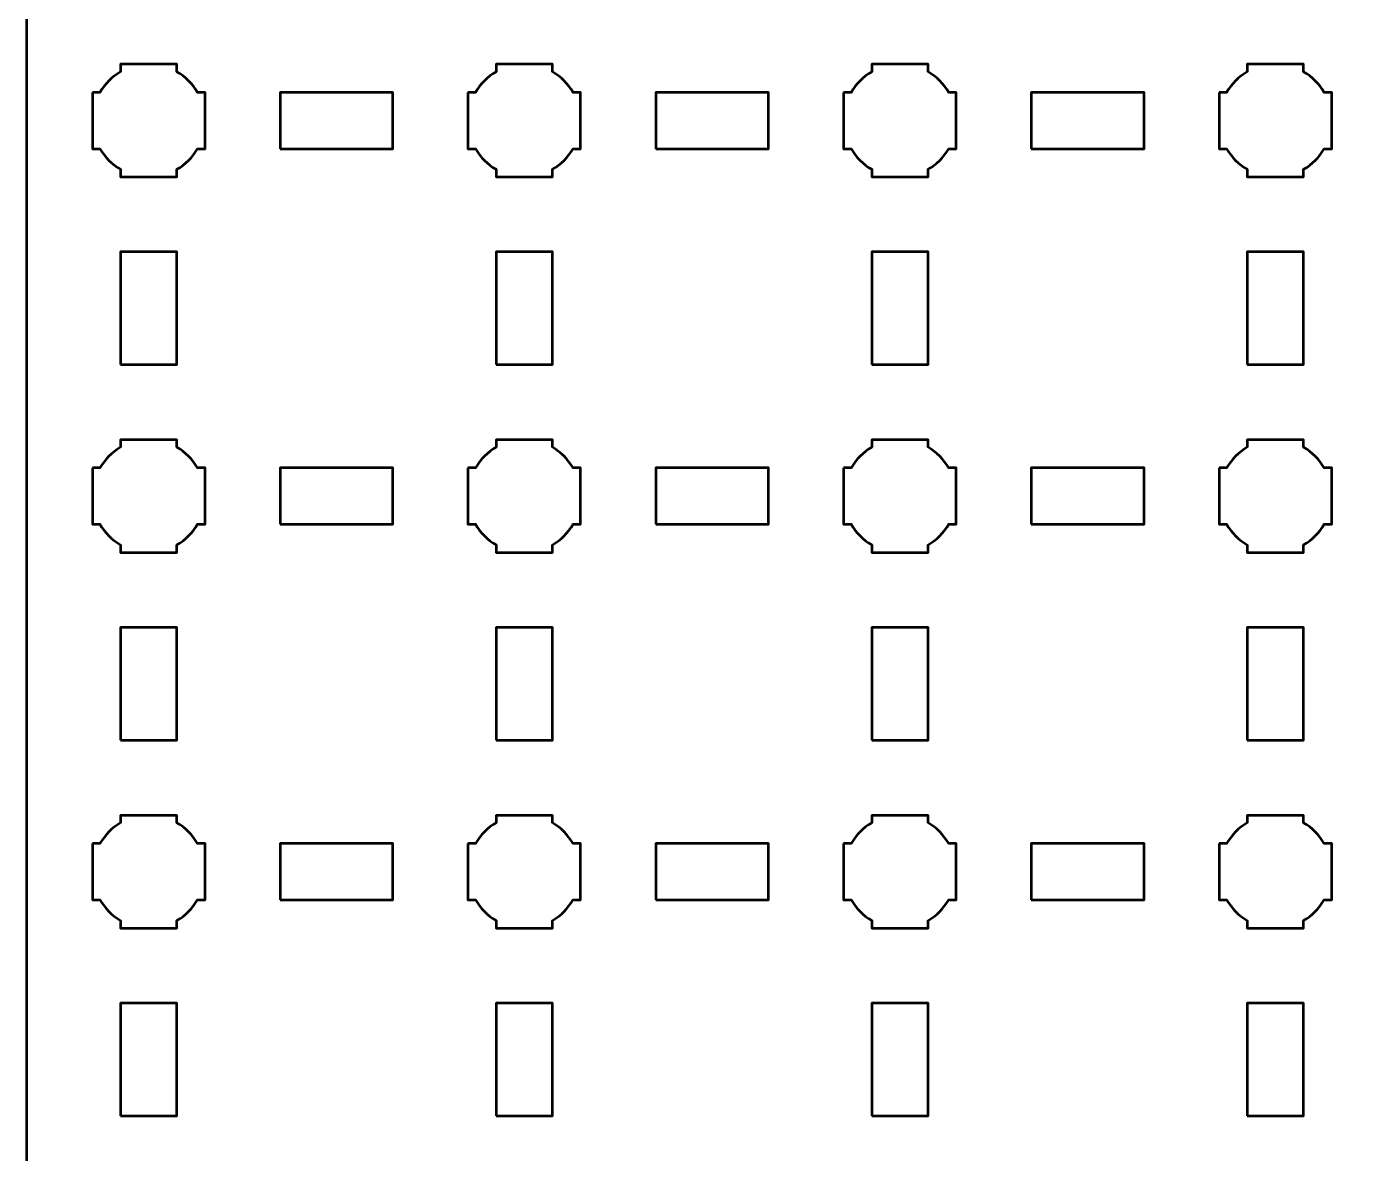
# Model space of a CAD drawing. Header units: centimetres. Extents: x -40.1 to 19.1, y -39.5 to 9.8.
# Drawn here: x -40.15 to -33.06, y -14.35 to -8.35 of the extents above; entities that cross this region are included whole.
import ezdxf

# ---------------------------------------------------------------- set-up
doc = ezdxf.new("R2010")
doc.units = ezdxf.units.CM
doc.header["$MEASUREMENT"] = 0
doc.layers.add('Layer 1', color=7, linetype='Continuous')

msp = doc.modelspace()

# ---------------------------------------------------------------- linework, layer by layer
at = {"layer": 'Layer 1', "lineweight": 53}
for points in [[(-38.8, -9), (-38.2, -9), (-38.2, -8.7), (-38.8, -8.7), (-38.8, -9)], [(-36.8, -9), (-36.2, -9), (-36.2, -8.7), (-36.8, -8.7), (-36.8, -9)], [(-34.8, -9), (-34.2, -9), (-34.2, -8.7), (-34.8, -8.7), (-34.8, -9)], [(-39.65, -10.15), (-39.35, -10.15), (-39.35, -9.55), (-39.65, -9.55), (-39.65, -10.15)], [(-37.65, -10.15), (-37.35, -10.15), (-37.35, -9.55), (-37.65, -9.55), (-37.65, -10.15)], [(-35.65, -10.15), (-35.35, -10.15), (-35.35, -9.55), (-35.65, -9.55), (-35.65, -10.15)], [(-33.65, -10.15), (-33.35, -10.15), (-33.35, -9.55), (-33.65, -9.55), (-33.65, -10.15)], [(-38.8, -11), (-38.2, -11), (-38.2, -10.7), (-38.8, -10.7), (-38.8, -11)], [(-36.8, -11), (-36.2, -11), (-36.2, -10.7), (-36.8, -10.7), (-36.8, -11)], [(-34.8, -11), (-34.2, -11), (-34.2, -10.7), (-34.8, -10.7), (-34.8, -11)], [(-39.65, -12.15), (-39.35, -12.15), (-39.35, -11.55), (-39.65, -11.55), (-39.65, -12.15)], [(-37.65, -12.15), (-37.35, -12.15), (-37.35, -11.55), (-37.65, -11.55), (-37.65, -12.15)], [(-35.65, -12.15), (-35.35, -12.15), (-35.35, -11.55), (-35.65, -11.55), (-35.65, -12.15)], [(-33.65, -12.15), (-33.35, -12.15), (-33.35, -11.55), (-33.65, -11.55), (-33.65, -12.15)], [(-38.8, -13), (-38.2, -13), (-38.2, -12.7), (-38.8, -12.7), (-38.8, -13)], [(-36.8, -13), (-36.2, -13), (-36.2, -12.7), (-36.8, -12.7), (-36.8, -13)], [(-34.8, -13), (-34.2, -13), (-34.2, -12.7), (-34.8, -12.7), (-34.8, -13)], [(-39.65, -14.15), (-39.35, -14.15), (-39.35, -13.55), (-39.65, -13.55), (-39.65, -14.15)], [(-37.65, -14.15), (-37.35, -14.15), (-37.35, -13.55), (-37.65, -13.55), (-37.65, -14.15)], [(-35.65, -14.15), (-35.35, -14.15), (-35.35, -13.55), (-35.65, -13.55), (-35.65, -14.15)], [(-33.65, -14.15), (-33.35, -14.15), (-33.35, -13.55), (-33.65, -13.55), (-33.65, -14.15)]]:
    msp.add_lwpolyline(points, close=True, dxfattribs=at)
for points, knots in [([(-40.15, -39), (-40.15, -39), (-40.15, 9.3), (-40.15, 9.3), (-40.15, 9.3), (-40.15, 9.57609), (-39.92609, 9.8), (-39.65, 9.8), (-39.65, 9.8), (-39.65, 9.8), (18.65, 9.8), (18.65, 9.8), (18.65, 9.8), (18.92609, 9.8), (19.15, 9.57609), (19.15, 9.3), (19.15, 9.3), (19.15, 9.3), (19.15, -39), (19.15, -39), (19.15, -39), (19.15, -39.27609), (18.92609, -39.5), (18.65, -39.5), (18.65, -39.5), (18.65, -39.5), (-39.65, -39.5), (-39.65, -39.5), (-39.65, -39.5), (-39.92609, -39.5), (-40.15, -39.27609), (-40.15, -39)], [0, 0, 0, 0, 0.125, 0.125, 0.125, 0.125, 0.25, 0.25, 0.25, 0.25, 0.375, 0.375, 0.375, 0.375, 0.5, 0.5, 0.5, 0.5, 0.625, 0.625, 0.625, 0.625, 0.75, 0.75, 0.75, 0.75, 0.875, 0.875, 0.875, 0.875, 1, 1, 1, 1]), ([(-39.8, -8.7), (-39.8, -8.7), (-39.75985, -8.7), (-39.75985, -8.7), (-39.75985, -8.7), (-39.7335, -8.65447), (-39.69553, -8.6165), (-39.65, -8.59015), (-39.65, -8.59015), (-39.65, -8.59015), (-39.65, -8.55), (-39.65, -8.55), (-39.65, -8.55), (-39.65, -8.55), (-39.5, -8.55), (-39.5, -8.55), (-39.5, -8.55), (-39.5, -8.55), (-39.35, -8.55), (-39.35, -8.55), (-39.35, -8.55), (-39.35, -8.55), (-39.35, -8.59015), (-39.35, -8.59015), (-39.35, -8.59015), (-39.30447, -8.6165), (-39.2665, -8.65447), (-39.24015, -8.7), (-39.24015, -8.7), (-39.24015, -8.7), (-39.2, -8.7), (-39.2, -8.7), (-39.2, -8.7), (-39.2, -8.7), (-39.2, -8.85), (-39.2, -8.85), (-39.2, -8.85), (-39.2, -8.85), (-39.2, -9), (-39.2, -9), (-39.2, -9), (-39.2, -9), (-39.24015, -9), (-39.24015, -9), (-39.24015, -9), (-39.2665, -9.04553), (-39.30447, -9.0835), (-39.35, -9.10985), (-39.35, -9.10985), (-39.35, -9.10985), (-39.35, -9.15), (-39.35, -9.15), (-39.35, -9.15), (-39.35, -9.15), (-39.5, -9.15), (-39.5, -9.15), (-39.5, -9.15), (-39.5, -9.15), (-39.65, -9.15), (-39.65, -9.15), (-39.65, -9.15), (-39.65, -9.15), (-39.65, -9.10985), (-39.65, -9.10985), (-39.65, -9.10985), (-39.69553, -9.0835), (-39.7335, -9.04553), (-39.75985, -9), (-39.75985, -9), (-39.75985, -9), (-39.8, -9), (-39.8, -9), (-39.8, -9), (-39.8, -9), (-39.8, -8.85), (-39.8, -8.85), (-39.8, -8.85), (-39.8, -8.85), (-39.8, -8.7), (-39.8, -8.7)], [0, 0, 0, 0, 0.05, 0.05, 0.05, 0.05, 0.1, 0.1, 0.1, 0.1, 0.15, 0.15, 0.15, 0.15, 0.2, 0.2, 0.2, 0.2, 0.25, 0.25, 0.25, 0.25, 0.3, 0.3, 0.3, 0.3, 0.35, 0.35, 0.35, 0.35, 0.4, 0.4, 0.4, 0.4, 0.45, 0.45, 0.45, 0.45, 0.5, 0.5, 0.5, 0.5, 0.55, 0.55, 0.55, 0.55, 0.6, 0.6, 0.6, 0.6, 0.65, 0.65, 0.65, 0.65, 0.7, 0.7, 0.7, 0.7, 0.75, 0.75, 0.75, 0.75, 0.8, 0.8, 0.8, 0.8, 0.85, 0.85, 0.85, 0.85, 0.9, 0.9, 0.9, 0.9, 0.95, 0.95, 0.95, 0.95, 1, 1, 1, 1]), ([(-37.8, -8.7), (-37.8, -8.7), (-37.75985, -8.7), (-37.75985, -8.7), (-37.75985, -8.7), (-37.7335, -8.65447), (-37.69553, -8.6165), (-37.65, -8.59015), (-37.65, -8.59015), (-37.65, -8.59015), (-37.65, -8.55), (-37.65, -8.55), (-37.65, -8.55), (-37.65, -8.55), (-37.5, -8.55), (-37.5, -8.55), (-37.5, -8.55), (-37.5, -8.55), (-37.35, -8.55), (-37.35, -8.55), (-37.35, -8.55), (-37.35, -8.55), (-37.35, -8.59015), (-37.35, -8.59015), (-37.35, -8.59015), (-37.30447, -8.6165), (-37.2665, -8.65447), (-37.24015, -8.7), (-37.24015, -8.7), (-37.24015, -8.7), (-37.2, -8.7), (-37.2, -8.7), (-37.2, -8.7), (-37.2, -8.7), (-37.2, -8.85), (-37.2, -8.85), (-37.2, -8.85), (-37.2, -8.85), (-37.2, -9), (-37.2, -9), (-37.2, -9), (-37.2, -9), (-37.24015, -9), (-37.24015, -9), (-37.24015, -9), (-37.2665, -9.04553), (-37.30447, -9.0835), (-37.35, -9.10985), (-37.35, -9.10985), (-37.35, -9.10985), (-37.35, -9.15), (-37.35, -9.15), (-37.35, -9.15), (-37.35, -9.15), (-37.5, -9.15), (-37.5, -9.15), (-37.5, -9.15), (-37.5, -9.15), (-37.65, -9.15), (-37.65, -9.15), (-37.65, -9.15), (-37.65, -9.15), (-37.65, -9.10985), (-37.65, -9.10985), (-37.65, -9.10985), (-37.69553, -9.0835), (-37.7335, -9.04553), (-37.75985, -9), (-37.75985, -9), (-37.75985, -9), (-37.8, -9), (-37.8, -9), (-37.8, -9), (-37.8, -9), (-37.8, -8.85), (-37.8, -8.85), (-37.8, -8.85), (-37.8, -8.85), (-37.8, -8.7), (-37.8, -8.7)], [0, 0, 0, 0, 0.05, 0.05, 0.05, 0.05, 0.1, 0.1, 0.1, 0.1, 0.15, 0.15, 0.15, 0.15, 0.2, 0.2, 0.2, 0.2, 0.25, 0.25, 0.25, 0.25, 0.3, 0.3, 0.3, 0.3, 0.35, 0.35, 0.35, 0.35, 0.4, 0.4, 0.4, 0.4, 0.45, 0.45, 0.45, 0.45, 0.5, 0.5, 0.5, 0.5, 0.55, 0.55, 0.55, 0.55, 0.6, 0.6, 0.6, 0.6, 0.65, 0.65, 0.65, 0.65, 0.7, 0.7, 0.7, 0.7, 0.75, 0.75, 0.75, 0.75, 0.8, 0.8, 0.8, 0.8, 0.85, 0.85, 0.85, 0.85, 0.9, 0.9, 0.9, 0.9, 0.95, 0.95, 0.95, 0.95, 1, 1, 1, 1]), ([(-35.8, -8.7), (-35.8, -8.7), (-35.75985, -8.7), (-35.75985, -8.7), (-35.75985, -8.7), (-35.7335, -8.65447), (-35.69553, -8.6165), (-35.65, -8.59015), (-35.65, -8.59015), (-35.65, -8.59015), (-35.65, -8.55), (-35.65, -8.55), (-35.65, -8.55), (-35.65, -8.55), (-35.5, -8.55), (-35.5, -8.55), (-35.5, -8.55), (-35.5, -8.55), (-35.35, -8.55), (-35.35, -8.55), (-35.35, -8.55), (-35.35, -8.55), (-35.35, -8.59015), (-35.35, -8.59015), (-35.35, -8.59015), (-35.30447, -8.6165), (-35.2665, -8.65447), (-35.24015, -8.7), (-35.24015, -8.7), (-35.24015, -8.7), (-35.2, -8.7), (-35.2, -8.7), (-35.2, -8.7), (-35.2, -8.7), (-35.2, -8.85), (-35.2, -8.85), (-35.2, -8.85), (-35.2, -8.85), (-35.2, -9), (-35.2, -9), (-35.2, -9), (-35.2, -9), (-35.24015, -9), (-35.24015, -9), (-35.24015, -9), (-35.2665, -9.04553), (-35.30447, -9.0835), (-35.35, -9.10985), (-35.35, -9.10985), (-35.35, -9.10985), (-35.35, -9.15), (-35.35, -9.15), (-35.35, -9.15), (-35.35, -9.15), (-35.5, -9.15), (-35.5, -9.15), (-35.5, -9.15), (-35.5, -9.15), (-35.65, -9.15), (-35.65, -9.15), (-35.65, -9.15), (-35.65, -9.15), (-35.65, -9.10985), (-35.65, -9.10985), (-35.65, -9.10985), (-35.69553, -9.0835), (-35.7335, -9.04553), (-35.75985, -9), (-35.75985, -9), (-35.75985, -9), (-35.8, -9), (-35.8, -9), (-35.8, -9), (-35.8, -9), (-35.8, -8.85), (-35.8, -8.85), (-35.8, -8.85), (-35.8, -8.85), (-35.8, -8.7), (-35.8, -8.7)], [0, 0, 0, 0, 0.05, 0.05, 0.05, 0.05, 0.1, 0.1, 0.1, 0.1, 0.15, 0.15, 0.15, 0.15, 0.2, 0.2, 0.2, 0.2, 0.25, 0.25, 0.25, 0.25, 0.3, 0.3, 0.3, 0.3, 0.35, 0.35, 0.35, 0.35, 0.4, 0.4, 0.4, 0.4, 0.45, 0.45, 0.45, 0.45, 0.5, 0.5, 0.5, 0.5, 0.55, 0.55, 0.55, 0.55, 0.6, 0.6, 0.6, 0.6, 0.65, 0.65, 0.65, 0.65, 0.7, 0.7, 0.7, 0.7, 0.75, 0.75, 0.75, 0.75, 0.8, 0.8, 0.8, 0.8, 0.85, 0.85, 0.85, 0.85, 0.9, 0.9, 0.9, 0.9, 0.95, 0.95, 0.95, 0.95, 1, 1, 1, 1]), ([(-33.8, -8.7), (-33.8, -8.7), (-33.75985, -8.7), (-33.75985, -8.7), (-33.75985, -8.7), (-33.7335, -8.65447), (-33.69553, -8.6165), (-33.65, -8.59015), (-33.65, -8.59015), (-33.65, -8.59015), (-33.65, -8.55), (-33.65, -8.55), (-33.65, -8.55), (-33.65, -8.55), (-33.5, -8.55), (-33.5, -8.55), (-33.5, -8.55), (-33.5, -8.55), (-33.35, -8.55), (-33.35, -8.55), (-33.35, -8.55), (-33.35, -8.55), (-33.35, -8.59015), (-33.35, -8.59015), (-33.35, -8.59015), (-33.30447, -8.6165), (-33.2665, -8.65447), (-33.24015, -8.7), (-33.24015, -8.7), (-33.24015, -8.7), (-33.2, -8.7), (-33.2, -8.7), (-33.2, -8.7), (-33.2, -8.7), (-33.2, -8.85), (-33.2, -8.85), (-33.2, -8.85), (-33.2, -8.85), (-33.2, -9), (-33.2, -9), (-33.2, -9), (-33.2, -9), (-33.24015, -9), (-33.24015, -9), (-33.24015, -9), (-33.2665, -9.04553), (-33.30447, -9.0835), (-33.35, -9.10985), (-33.35, -9.10985), (-33.35, -9.10985), (-33.35, -9.15), (-33.35, -9.15), (-33.35, -9.15), (-33.35, -9.15), (-33.5, -9.15), (-33.5, -9.15), (-33.5, -9.15), (-33.5, -9.15), (-33.65, -9.15), (-33.65, -9.15), (-33.65, -9.15), (-33.65, -9.15), (-33.65, -9.10985), (-33.65, -9.10985), (-33.65, -9.10985), (-33.69553, -9.0835), (-33.7335, -9.04553), (-33.75985, -9), (-33.75985, -9), (-33.75985, -9), (-33.8, -9), (-33.8, -9), (-33.8, -9), (-33.8, -9), (-33.8, -8.85), (-33.8, -8.85), (-33.8, -8.85), (-33.8, -8.85), (-33.8, -8.7), (-33.8, -8.7)], [0, 0, 0, 0, 0.05, 0.05, 0.05, 0.05, 0.1, 0.1, 0.1, 0.1, 0.15, 0.15, 0.15, 0.15, 0.2, 0.2, 0.2, 0.2, 0.25, 0.25, 0.25, 0.25, 0.3, 0.3, 0.3, 0.3, 0.35, 0.35, 0.35, 0.35, 0.4, 0.4, 0.4, 0.4, 0.45, 0.45, 0.45, 0.45, 0.5, 0.5, 0.5, 0.5, 0.55, 0.55, 0.55, 0.55, 0.6, 0.6, 0.6, 0.6, 0.65, 0.65, 0.65, 0.65, 0.7, 0.7, 0.7, 0.7, 0.75, 0.75, 0.75, 0.75, 0.8, 0.8, 0.8, 0.8, 0.85, 0.85, 0.85, 0.85, 0.9, 0.9, 0.9, 0.9, 0.95, 0.95, 0.95, 0.95, 1, 1, 1, 1]), ([(-39.8, -10.7), (-39.8, -10.7), (-39.75985, -10.7), (-39.75985, -10.7), (-39.75985, -10.7), (-39.7335, -10.65447), (-39.69553, -10.6165), (-39.65, -10.59015), (-39.65, -10.59015), (-39.65, -10.59015), (-39.65, -10.55), (-39.65, -10.55), (-39.65, -10.55), (-39.65, -10.55), (-39.5, -10.55), (-39.5, -10.55), (-39.5, -10.55), (-39.5, -10.55), (-39.35, -10.55), (-39.35, -10.55), (-39.35, -10.55), (-39.35, -10.55), (-39.35, -10.59015), (-39.35, -10.59015), (-39.35, -10.59015), (-39.30447, -10.6165), (-39.2665, -10.65447), (-39.24015, -10.7), (-39.24015, -10.7), (-39.24015, -10.7), (-39.2, -10.7), (-39.2, -10.7), (-39.2, -10.7), (-39.2, -10.7), (-39.2, -10.85), (-39.2, -10.85), (-39.2, -10.85), (-39.2, -10.85), (-39.2, -11), (-39.2, -11), (-39.2, -11), (-39.2, -11), (-39.24015, -11), (-39.24015, -11), (-39.24015, -11), (-39.2665, -11.04553), (-39.30447, -11.0835), (-39.35, -11.10985), (-39.35, -11.10985), (-39.35, -11.10985), (-39.35, -11.15), (-39.35, -11.15), (-39.35, -11.15), (-39.35, -11.15), (-39.5, -11.15), (-39.5, -11.15), (-39.5, -11.15), (-39.5, -11.15), (-39.65, -11.15), (-39.65, -11.15), (-39.65, -11.15), (-39.65, -11.15), (-39.65, -11.10985), (-39.65, -11.10985), (-39.65, -11.10985), (-39.69553, -11.0835), (-39.7335, -11.04553), (-39.75985, -11), (-39.75985, -11), (-39.75985, -11), (-39.8, -11), (-39.8, -11), (-39.8, -11), (-39.8, -11), (-39.8, -10.85), (-39.8, -10.85), (-39.8, -10.85), (-39.8, -10.85), (-39.8, -10.7), (-39.8, -10.7)], [0, 0, 0, 0, 0.05, 0.05, 0.05, 0.05, 0.1, 0.1, 0.1, 0.1, 0.15, 0.15, 0.15, 0.15, 0.2, 0.2, 0.2, 0.2, 0.25, 0.25, 0.25, 0.25, 0.3, 0.3, 0.3, 0.3, 0.35, 0.35, 0.35, 0.35, 0.4, 0.4, 0.4, 0.4, 0.45, 0.45, 0.45, 0.45, 0.5, 0.5, 0.5, 0.5, 0.55, 0.55, 0.55, 0.55, 0.6, 0.6, 0.6, 0.6, 0.65, 0.65, 0.65, 0.65, 0.7, 0.7, 0.7, 0.7, 0.75, 0.75, 0.75, 0.75, 0.8, 0.8, 0.8, 0.8, 0.85, 0.85, 0.85, 0.85, 0.9, 0.9, 0.9, 0.9, 0.95, 0.95, 0.95, 0.95, 1, 1, 1, 1]), ([(-37.8, -10.7), (-37.8, -10.7), (-37.75985, -10.7), (-37.75985, -10.7), (-37.75985, -10.7), (-37.7335, -10.65447), (-37.69553, -10.6165), (-37.65, -10.59015), (-37.65, -10.59015), (-37.65, -10.59015), (-37.65, -10.55), (-37.65, -10.55), (-37.65, -10.55), (-37.65, -10.55), (-37.5, -10.55), (-37.5, -10.55), (-37.5, -10.55), (-37.5, -10.55), (-37.35, -10.55), (-37.35, -10.55), (-37.35, -10.55), (-37.35, -10.55), (-37.35, -10.59015), (-37.35, -10.59015), (-37.35, -10.59015), (-37.30447, -10.6165), (-37.2665, -10.65447), (-37.24015, -10.7), (-37.24015, -10.7), (-37.24015, -10.7), (-37.2, -10.7), (-37.2, -10.7), (-37.2, -10.7), (-37.2, -10.7), (-37.2, -10.85), (-37.2, -10.85), (-37.2, -10.85), (-37.2, -10.85), (-37.2, -11), (-37.2, -11), (-37.2, -11), (-37.2, -11), (-37.24015, -11), (-37.24015, -11), (-37.24015, -11), (-37.2665, -11.04553), (-37.30447, -11.0835), (-37.35, -11.10985), (-37.35, -11.10985), (-37.35, -11.10985), (-37.35, -11.15), (-37.35, -11.15), (-37.35, -11.15), (-37.35, -11.15), (-37.5, -11.15), (-37.5, -11.15), (-37.5, -11.15), (-37.5, -11.15), (-37.65, -11.15), (-37.65, -11.15), (-37.65, -11.15), (-37.65, -11.15), (-37.65, -11.10985), (-37.65, -11.10985), (-37.65, -11.10985), (-37.69553, -11.0835), (-37.7335, -11.04553), (-37.75985, -11), (-37.75985, -11), (-37.75985, -11), (-37.8, -11), (-37.8, -11), (-37.8, -11), (-37.8, -11), (-37.8, -10.85), (-37.8, -10.85), (-37.8, -10.85), (-37.8, -10.85), (-37.8, -10.7), (-37.8, -10.7)], [0, 0, 0, 0, 0.05, 0.05, 0.05, 0.05, 0.1, 0.1, 0.1, 0.1, 0.15, 0.15, 0.15, 0.15, 0.2, 0.2, 0.2, 0.2, 0.25, 0.25, 0.25, 0.25, 0.3, 0.3, 0.3, 0.3, 0.35, 0.35, 0.35, 0.35, 0.4, 0.4, 0.4, 0.4, 0.45, 0.45, 0.45, 0.45, 0.5, 0.5, 0.5, 0.5, 0.55, 0.55, 0.55, 0.55, 0.6, 0.6, 0.6, 0.6, 0.65, 0.65, 0.65, 0.65, 0.7, 0.7, 0.7, 0.7, 0.75, 0.75, 0.75, 0.75, 0.8, 0.8, 0.8, 0.8, 0.85, 0.85, 0.85, 0.85, 0.9, 0.9, 0.9, 0.9, 0.95, 0.95, 0.95, 0.95, 1, 1, 1, 1]), ([(-35.8, -10.7), (-35.8, -10.7), (-35.75985, -10.7), (-35.75985, -10.7), (-35.75985, -10.7), (-35.7335, -10.65447), (-35.69553, -10.6165), (-35.65, -10.59015), (-35.65, -10.59015), (-35.65, -10.59015), (-35.65, -10.55), (-35.65, -10.55), (-35.65, -10.55), (-35.65, -10.55), (-35.5, -10.55), (-35.5, -10.55), (-35.5, -10.55), (-35.5, -10.55), (-35.35, -10.55), (-35.35, -10.55), (-35.35, -10.55), (-35.35, -10.55), (-35.35, -10.59015), (-35.35, -10.59015), (-35.35, -10.59015), (-35.30447, -10.6165), (-35.2665, -10.65447), (-35.24015, -10.7), (-35.24015, -10.7), (-35.24015, -10.7), (-35.2, -10.7), (-35.2, -10.7), (-35.2, -10.7), (-35.2, -10.7), (-35.2, -10.85), (-35.2, -10.85), (-35.2, -10.85), (-35.2, -10.85), (-35.2, -11), (-35.2, -11), (-35.2, -11), (-35.2, -11), (-35.24015, -11), (-35.24015, -11), (-35.24015, -11), (-35.2665, -11.04553), (-35.30447, -11.0835), (-35.35, -11.10985), (-35.35, -11.10985), (-35.35, -11.10985), (-35.35, -11.15), (-35.35, -11.15), (-35.35, -11.15), (-35.35, -11.15), (-35.5, -11.15), (-35.5, -11.15), (-35.5, -11.15), (-35.5, -11.15), (-35.65, -11.15), (-35.65, -11.15), (-35.65, -11.15), (-35.65, -11.15), (-35.65, -11.10985), (-35.65, -11.10985), (-35.65, -11.10985), (-35.69553, -11.0835), (-35.7335, -11.04553), (-35.75985, -11), (-35.75985, -11), (-35.75985, -11), (-35.8, -11), (-35.8, -11), (-35.8, -11), (-35.8, -11), (-35.8, -10.85), (-35.8, -10.85), (-35.8, -10.85), (-35.8, -10.85), (-35.8, -10.7), (-35.8, -10.7)], [0, 0, 0, 0, 0.05, 0.05, 0.05, 0.05, 0.1, 0.1, 0.1, 0.1, 0.15, 0.15, 0.15, 0.15, 0.2, 0.2, 0.2, 0.2, 0.25, 0.25, 0.25, 0.25, 0.3, 0.3, 0.3, 0.3, 0.35, 0.35, 0.35, 0.35, 0.4, 0.4, 0.4, 0.4, 0.45, 0.45, 0.45, 0.45, 0.5, 0.5, 0.5, 0.5, 0.55, 0.55, 0.55, 0.55, 0.6, 0.6, 0.6, 0.6, 0.65, 0.65, 0.65, 0.65, 0.7, 0.7, 0.7, 0.7, 0.75, 0.75, 0.75, 0.75, 0.8, 0.8, 0.8, 0.8, 0.85, 0.85, 0.85, 0.85, 0.9, 0.9, 0.9, 0.9, 0.95, 0.95, 0.95, 0.95, 1, 1, 1, 1]), ([(-33.8, -10.7), (-33.8, -10.7), (-33.75985, -10.7), (-33.75985, -10.7), (-33.75985, -10.7), (-33.7335, -10.65447), (-33.69553, -10.6165), (-33.65, -10.59015), (-33.65, -10.59015), (-33.65, -10.59015), (-33.65, -10.55), (-33.65, -10.55), (-33.65, -10.55), (-33.65, -10.55), (-33.5, -10.55), (-33.5, -10.55), (-33.5, -10.55), (-33.5, -10.55), (-33.35, -10.55), (-33.35, -10.55), (-33.35, -10.55), (-33.35, -10.55), (-33.35, -10.59015), (-33.35, -10.59015), (-33.35, -10.59015), (-33.30447, -10.6165), (-33.2665, -10.65447), (-33.24015, -10.7), (-33.24015, -10.7), (-33.24015, -10.7), (-33.2, -10.7), (-33.2, -10.7), (-33.2, -10.7), (-33.2, -10.7), (-33.2, -10.85), (-33.2, -10.85), (-33.2, -10.85), (-33.2, -10.85), (-33.2, -11), (-33.2, -11), (-33.2, -11), (-33.2, -11), (-33.24015, -11), (-33.24015, -11), (-33.24015, -11), (-33.2665, -11.04553), (-33.30447, -11.0835), (-33.35, -11.10985), (-33.35, -11.10985), (-33.35, -11.10985), (-33.35, -11.15), (-33.35, -11.15), (-33.35, -11.15), (-33.35, -11.15), (-33.5, -11.15), (-33.5, -11.15), (-33.5, -11.15), (-33.5, -11.15), (-33.65, -11.15), (-33.65, -11.15), (-33.65, -11.15), (-33.65, -11.15), (-33.65, -11.10985), (-33.65, -11.10985), (-33.65, -11.10985), (-33.69553, -11.0835), (-33.7335, -11.04553), (-33.75985, -11), (-33.75985, -11), (-33.75985, -11), (-33.8, -11), (-33.8, -11), (-33.8, -11), (-33.8, -11), (-33.8, -10.85), (-33.8, -10.85), (-33.8, -10.85), (-33.8, -10.85), (-33.8, -10.7), (-33.8, -10.7)], [0, 0, 0, 0, 0.05, 0.05, 0.05, 0.05, 0.1, 0.1, 0.1, 0.1, 0.15, 0.15, 0.15, 0.15, 0.2, 0.2, 0.2, 0.2, 0.25, 0.25, 0.25, 0.25, 0.3, 0.3, 0.3, 0.3, 0.35, 0.35, 0.35, 0.35, 0.4, 0.4, 0.4, 0.4, 0.45, 0.45, 0.45, 0.45, 0.5, 0.5, 0.5, 0.5, 0.55, 0.55, 0.55, 0.55, 0.6, 0.6, 0.6, 0.6, 0.65, 0.65, 0.65, 0.65, 0.7, 0.7, 0.7, 0.7, 0.75, 0.75, 0.75, 0.75, 0.8, 0.8, 0.8, 0.8, 0.85, 0.85, 0.85, 0.85, 0.9, 0.9, 0.9, 0.9, 0.95, 0.95, 0.95, 0.95, 1, 1, 1, 1]), ([(-39.8, -12.7), (-39.8, -12.7), (-39.75985, -12.7), (-39.75985, -12.7), (-39.75985, -12.7), (-39.7335, -12.65447), (-39.69553, -12.6165), (-39.65, -12.59015), (-39.65, -12.59015), (-39.65, -12.59015), (-39.65, -12.55), (-39.65, -12.55), (-39.65, -12.55), (-39.65, -12.55), (-39.5, -12.55), (-39.5, -12.55), (-39.5, -12.55), (-39.5, -12.55), (-39.35, -12.55), (-39.35, -12.55), (-39.35, -12.55), (-39.35, -12.55), (-39.35, -12.59015), (-39.35, -12.59015), (-39.35, -12.59015), (-39.30447, -12.6165), (-39.2665, -12.65447), (-39.24015, -12.7), (-39.24015, -12.7), (-39.24015, -12.7), (-39.2, -12.7), (-39.2, -12.7), (-39.2, -12.7), (-39.2, -12.7), (-39.2, -12.85), (-39.2, -12.85), (-39.2, -12.85), (-39.2, -12.85), (-39.2, -13), (-39.2, -13), (-39.2, -13), (-39.2, -13), (-39.24015, -13), (-39.24015, -13), (-39.24015, -13), (-39.2665, -13.04553), (-39.30447, -13.0835), (-39.35, -13.10985), (-39.35, -13.10985), (-39.35, -13.10985), (-39.35, -13.15), (-39.35, -13.15), (-39.35, -13.15), (-39.35, -13.15), (-39.5, -13.15), (-39.5, -13.15), (-39.5, -13.15), (-39.5, -13.15), (-39.65, -13.15), (-39.65, -13.15), (-39.65, -13.15), (-39.65, -13.15), (-39.65, -13.10985), (-39.65, -13.10985), (-39.65, -13.10985), (-39.69553, -13.0835), (-39.7335, -13.04553), (-39.75985, -13), (-39.75985, -13), (-39.75985, -13), (-39.8, -13), (-39.8, -13), (-39.8, -13), (-39.8, -13), (-39.8, -12.85), (-39.8, -12.85), (-39.8, -12.85), (-39.8, -12.85), (-39.8, -12.7), (-39.8, -12.7)], [0, 0, 0, 0, 0.05, 0.05, 0.05, 0.05, 0.1, 0.1, 0.1, 0.1, 0.15, 0.15, 0.15, 0.15, 0.2, 0.2, 0.2, 0.2, 0.25, 0.25, 0.25, 0.25, 0.3, 0.3, 0.3, 0.3, 0.35, 0.35, 0.35, 0.35, 0.4, 0.4, 0.4, 0.4, 0.45, 0.45, 0.45, 0.45, 0.5, 0.5, 0.5, 0.5, 0.55, 0.55, 0.55, 0.55, 0.6, 0.6, 0.6, 0.6, 0.65, 0.65, 0.65, 0.65, 0.7, 0.7, 0.7, 0.7, 0.75, 0.75, 0.75, 0.75, 0.8, 0.8, 0.8, 0.8, 0.85, 0.85, 0.85, 0.85, 0.9, 0.9, 0.9, 0.9, 0.95, 0.95, 0.95, 0.95, 1, 1, 1, 1]), ([(-37.8, -12.7), (-37.8, -12.7), (-37.75985, -12.7), (-37.75985, -12.7), (-37.75985, -12.7), (-37.7335, -12.65447), (-37.69553, -12.6165), (-37.65, -12.59015), (-37.65, -12.59015), (-37.65, -12.59015), (-37.65, -12.55), (-37.65, -12.55), (-37.65, -12.55), (-37.65, -12.55), (-37.5, -12.55), (-37.5, -12.55), (-37.5, -12.55), (-37.5, -12.55), (-37.35, -12.55), (-37.35, -12.55), (-37.35, -12.55), (-37.35, -12.55), (-37.35, -12.59015), (-37.35, -12.59015), (-37.35, -12.59015), (-37.30447, -12.6165), (-37.2665, -12.65447), (-37.24015, -12.7), (-37.24015, -12.7), (-37.24015, -12.7), (-37.2, -12.7), (-37.2, -12.7), (-37.2, -12.7), (-37.2, -12.7), (-37.2, -12.85), (-37.2, -12.85), (-37.2, -12.85), (-37.2, -12.85), (-37.2, -13), (-37.2, -13), (-37.2, -13), (-37.2, -13), (-37.24015, -13), (-37.24015, -13), (-37.24015, -13), (-37.2665, -13.04553), (-37.30447, -13.0835), (-37.35, -13.10985), (-37.35, -13.10985), (-37.35, -13.10985), (-37.35, -13.15), (-37.35, -13.15), (-37.35, -13.15), (-37.35, -13.15), (-37.5, -13.15), (-37.5, -13.15), (-37.5, -13.15), (-37.5, -13.15), (-37.65, -13.15), (-37.65, -13.15), (-37.65, -13.15), (-37.65, -13.15), (-37.65, -13.10985), (-37.65, -13.10985), (-37.65, -13.10985), (-37.69553, -13.0835), (-37.7335, -13.04553), (-37.75985, -13), (-37.75985, -13), (-37.75985, -13), (-37.8, -13), (-37.8, -13), (-37.8, -13), (-37.8, -13), (-37.8, -12.85), (-37.8, -12.85), (-37.8, -12.85), (-37.8, -12.85), (-37.8, -12.7), (-37.8, -12.7)], [0, 0, 0, 0, 0.05, 0.05, 0.05, 0.05, 0.1, 0.1, 0.1, 0.1, 0.15, 0.15, 0.15, 0.15, 0.2, 0.2, 0.2, 0.2, 0.25, 0.25, 0.25, 0.25, 0.3, 0.3, 0.3, 0.3, 0.35, 0.35, 0.35, 0.35, 0.4, 0.4, 0.4, 0.4, 0.45, 0.45, 0.45, 0.45, 0.5, 0.5, 0.5, 0.5, 0.55, 0.55, 0.55, 0.55, 0.6, 0.6, 0.6, 0.6, 0.65, 0.65, 0.65, 0.65, 0.7, 0.7, 0.7, 0.7, 0.75, 0.75, 0.75, 0.75, 0.8, 0.8, 0.8, 0.8, 0.85, 0.85, 0.85, 0.85, 0.9, 0.9, 0.9, 0.9, 0.95, 0.95, 0.95, 0.95, 1, 1, 1, 1]), ([(-35.8, -12.7), (-35.8, -12.7), (-35.75985, -12.7), (-35.75985, -12.7), (-35.75985, -12.7), (-35.7335, -12.65447), (-35.69553, -12.6165), (-35.65, -12.59015), (-35.65, -12.59015), (-35.65, -12.59015), (-35.65, -12.55), (-35.65, -12.55), (-35.65, -12.55), (-35.65, -12.55), (-35.5, -12.55), (-35.5, -12.55), (-35.5, -12.55), (-35.5, -12.55), (-35.35, -12.55), (-35.35, -12.55), (-35.35, -12.55), (-35.35, -12.55), (-35.35, -12.59015), (-35.35, -12.59015), (-35.35, -12.59015), (-35.30447, -12.6165), (-35.2665, -12.65447), (-35.24015, -12.7), (-35.24015, -12.7), (-35.24015, -12.7), (-35.2, -12.7), (-35.2, -12.7), (-35.2, -12.7), (-35.2, -12.7), (-35.2, -12.85), (-35.2, -12.85), (-35.2, -12.85), (-35.2, -12.85), (-35.2, -13), (-35.2, -13), (-35.2, -13), (-35.2, -13), (-35.24015, -13), (-35.24015, -13), (-35.24015, -13), (-35.2665, -13.04553), (-35.30447, -13.0835), (-35.35, -13.10985), (-35.35, -13.10985), (-35.35, -13.10985), (-35.35, -13.15), (-35.35, -13.15), (-35.35, -13.15), (-35.35, -13.15), (-35.5, -13.15), (-35.5, -13.15), (-35.5, -13.15), (-35.5, -13.15), (-35.65, -13.15), (-35.65, -13.15), (-35.65, -13.15), (-35.65, -13.15), (-35.65, -13.10985), (-35.65, -13.10985), (-35.65, -13.10985), (-35.69553, -13.0835), (-35.7335, -13.04553), (-35.75985, -13), (-35.75985, -13), (-35.75985, -13), (-35.8, -13), (-35.8, -13), (-35.8, -13), (-35.8, -13), (-35.8, -12.85), (-35.8, -12.85), (-35.8, -12.85), (-35.8, -12.85), (-35.8, -12.7), (-35.8, -12.7)], [0, 0, 0, 0, 0.05, 0.05, 0.05, 0.05, 0.1, 0.1, 0.1, 0.1, 0.15, 0.15, 0.15, 0.15, 0.2, 0.2, 0.2, 0.2, 0.25, 0.25, 0.25, 0.25, 0.3, 0.3, 0.3, 0.3, 0.35, 0.35, 0.35, 0.35, 0.4, 0.4, 0.4, 0.4, 0.45, 0.45, 0.45, 0.45, 0.5, 0.5, 0.5, 0.5, 0.55, 0.55, 0.55, 0.55, 0.6, 0.6, 0.6, 0.6, 0.65, 0.65, 0.65, 0.65, 0.7, 0.7, 0.7, 0.7, 0.75, 0.75, 0.75, 0.75, 0.8, 0.8, 0.8, 0.8, 0.85, 0.85, 0.85, 0.85, 0.9, 0.9, 0.9, 0.9, 0.95, 0.95, 0.95, 0.95, 1, 1, 1, 1]), ([(-33.8, -12.7), (-33.8, -12.7), (-33.75985, -12.7), (-33.75985, -12.7), (-33.75985, -12.7), (-33.7335, -12.65447), (-33.69553, -12.6165), (-33.65, -12.59015), (-33.65, -12.59015), (-33.65, -12.59015), (-33.65, -12.55), (-33.65, -12.55), (-33.65, -12.55), (-33.65, -12.55), (-33.5, -12.55), (-33.5, -12.55), (-33.5, -12.55), (-33.5, -12.55), (-33.35, -12.55), (-33.35, -12.55), (-33.35, -12.55), (-33.35, -12.55), (-33.35, -12.59015), (-33.35, -12.59015), (-33.35, -12.59015), (-33.30447, -12.6165), (-33.2665, -12.65447), (-33.24015, -12.7), (-33.24015, -12.7), (-33.24015, -12.7), (-33.2, -12.7), (-33.2, -12.7), (-33.2, -12.7), (-33.2, -12.7), (-33.2, -12.85), (-33.2, -12.85), (-33.2, -12.85), (-33.2, -12.85), (-33.2, -13), (-33.2, -13), (-33.2, -13), (-33.2, -13), (-33.24015, -13), (-33.24015, -13), (-33.24015, -13), (-33.2665, -13.04553), (-33.30447, -13.0835), (-33.35, -13.10985), (-33.35, -13.10985), (-33.35, -13.10985), (-33.35, -13.15), (-33.35, -13.15), (-33.35, -13.15), (-33.35, -13.15), (-33.5, -13.15), (-33.5, -13.15), (-33.5, -13.15), (-33.5, -13.15), (-33.65, -13.15), (-33.65, -13.15), (-33.65, -13.15), (-33.65, -13.15), (-33.65, -13.10985), (-33.65, -13.10985), (-33.65, -13.10985), (-33.69553, -13.0835), (-33.7335, -13.04553), (-33.75985, -13), (-33.75985, -13), (-33.75985, -13), (-33.8, -13), (-33.8, -13), (-33.8, -13), (-33.8, -13), (-33.8, -12.85), (-33.8, -12.85), (-33.8, -12.85), (-33.8, -12.85), (-33.8, -12.7), (-33.8, -12.7)], [0, 0, 0, 0, 0.05, 0.05, 0.05, 0.05, 0.1, 0.1, 0.1, 0.1, 0.15, 0.15, 0.15, 0.15, 0.2, 0.2, 0.2, 0.2, 0.25, 0.25, 0.25, 0.25, 0.3, 0.3, 0.3, 0.3, 0.35, 0.35, 0.35, 0.35, 0.4, 0.4, 0.4, 0.4, 0.45, 0.45, 0.45, 0.45, 0.5, 0.5, 0.5, 0.5, 0.55, 0.55, 0.55, 0.55, 0.6, 0.6, 0.6, 0.6, 0.65, 0.65, 0.65, 0.65, 0.7, 0.7, 0.7, 0.7, 0.75, 0.75, 0.75, 0.75, 0.8, 0.8, 0.8, 0.8, 0.85, 0.85, 0.85, 0.85, 0.9, 0.9, 0.9, 0.9, 0.95, 0.95, 0.95, 0.95, 1, 1, 1, 1])]:
    msp.add_open_spline(points, degree=3, knots=knots, dxfattribs=at)

doc.saveas('drawing.dxf')
